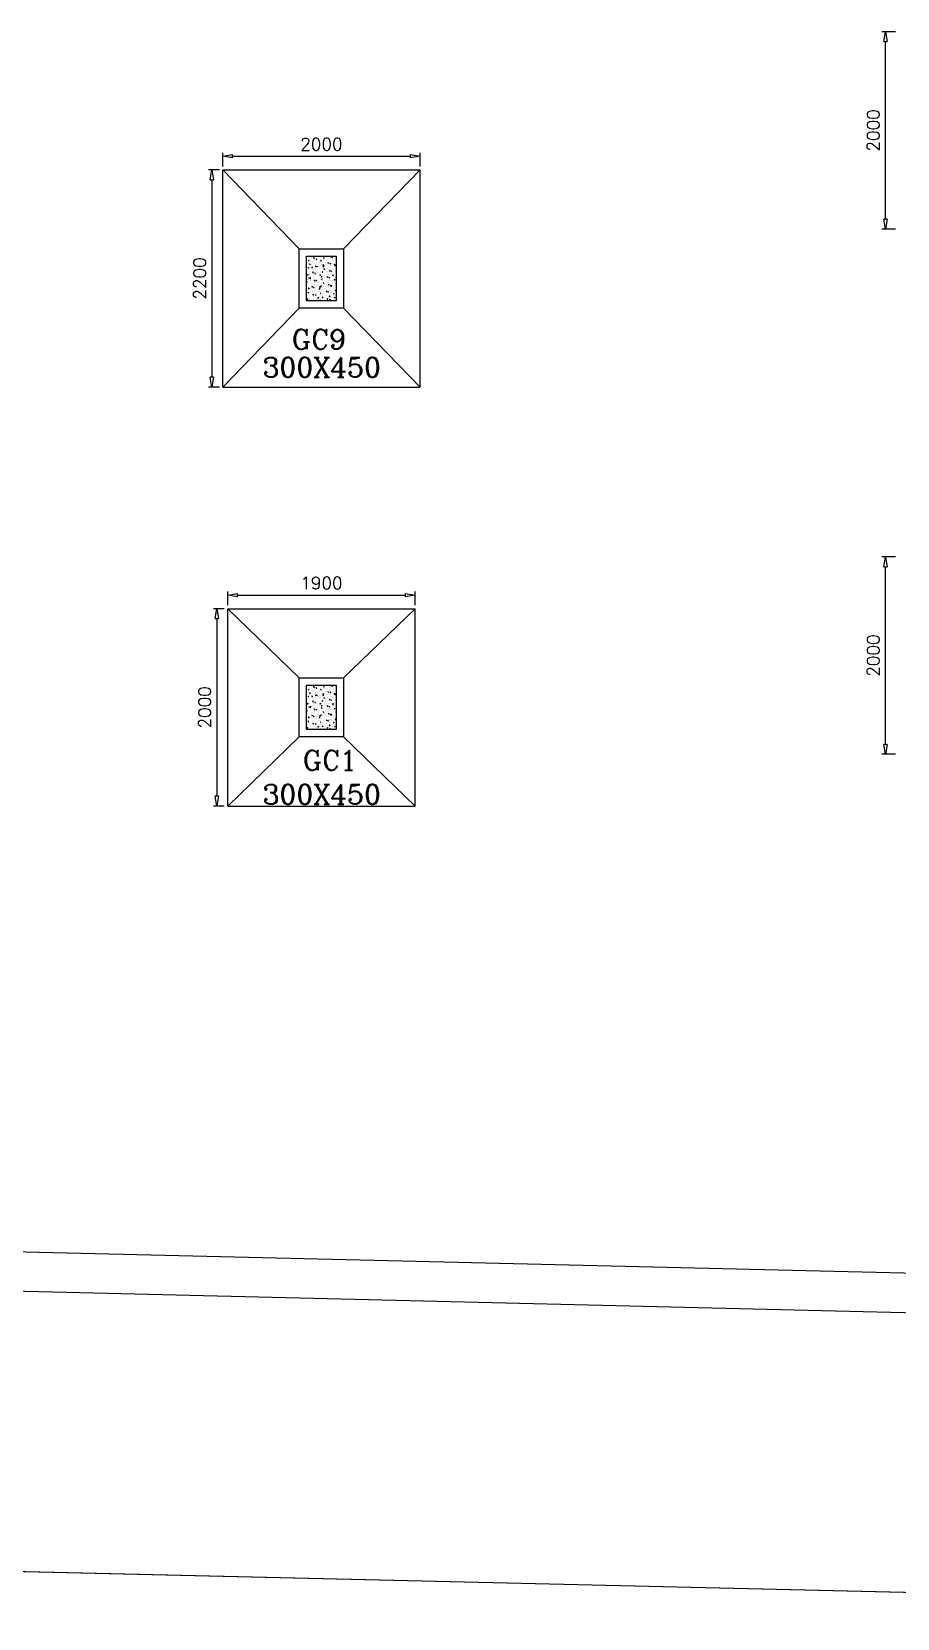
# Model space of a CAD drawing. Header units: millimetres. Extents: x 331487 to 517269, y 198509 to 399936.
# Drawn here: x 429362 to 438137, y 299006 to 315079 of the extents above; entities that cross this region are included whole.
import ezdxf

# ---------------------------------------------------------------- set-up
doc = ezdxf.new("R2010")
doc.units = ezdxf.units.MM
doc.header["$MEASUREMENT"] = 0
for name, color, linetype in [('9th_plot boundry', 1, 'Continuous'), ('COLUMN', 6, 'Continuous'), ('FOOTING', 5, 'Continuous')]:
    doc.layers.add(name, color=color, linetype=linetype)
doc.styles.add('RC', font='romanc.shx', dxfattribs={"height": 200})
doc.styles.add('RO', font='romans.shx', dxfattribs={"height": 125})

# ---------------------------------------------------------------- blocks, each defined once
blk = doc.blocks.new('_ClosedBlank')
at = {"color": 0, "linetype": 'ByBlock', "lineweight": -2}
for p, q in [((-1, 0.17), (0, 0)), ((-1, 0.17), (-1, -0.17)), ((0, 0), (-1, -0.17))]:
    blk.add_line(p, q, dxfattribs=at)

msp = doc.modelspace()

# ---------------------------------------------------------------- linework, layer by layer
at = {"layer": '9th_plot boundry'}
msp.add_line((408846, 299961), (449434, 299006), dxfattribs=at)
msp.add_lwpolyline([(448947, 343104), (414422, 340817, 0.386106), (408846, 334961), (408846, 299961), (449434, 299006)], format="xyb", close=True, dxfattribs=at)
at = {"layer": 'COLUMN'}
for p, q in [((432149, 312354), (432149, 312804)), ((432149, 312804), (432449, 312804)), ((432149, 312354), (432149, 312804)), ((432149, 312804), (432449, 312804)), ((432449, 312804), (432449, 312354)), ((432449, 312804), (432449, 312354)), ((432449, 312354), (432149, 312354)), ((432449, 312354), (432149, 312354)), ((432149, 308009), (432149, 308459)), ((432149, 308459), (432449, 308459)), ((432449, 308459), (432449, 308009)), ((432449, 308009), (432149, 308009)), ((411190, 303155), (449399, 302237)), ((410790, 302765), (449403, 301836))]:
    msp.add_line(p, q, dxfattribs=at)
at = {"layer": 'COLUMN', "color": 2, "linetype": 'Continuous'}
for p, q in [((432160, 312775), (432160, 312775)), ((432160, 312775), (432160, 312775)), ((432164, 312777), (432164, 312777)), ((432164, 312777), (432164, 312777)), ((432174, 312781), (432174, 312781)), ((432174, 312781), (432174, 312781)), ((432187, 312802), (432187, 312802)), ((432187, 312802), (432187, 312802)), ((432191, 312774), (432191, 312774)), ((432191, 312774), (432191, 312774)), ((432193, 312774), (432193, 312774)), ((432193, 312774), (432193, 312774)), ((432199, 312789), (432199, 312789)), ((432199, 312789), (432199, 312789)), ((432213, 312798), (432213, 312798)), ((432213, 312798), (432213, 312798)), ((432218, 312804), (432217, 312795)), ((432218, 312804), (432217, 312795)), ((432217, 312795), (432226, 312796)), ((432217, 312795), (432226, 312796)), ((432218, 312804), (432226, 312796)), ((432218, 312804), (432226, 312796)), ((432222, 312789), (432218, 312784)), ((432222, 312789), (432218, 312784)), ((432218, 312784), (432224, 312782)), ((432218, 312784), (432224, 312782)), ((432222, 312789), (432224, 312782)), ((432222, 312789), (432224, 312782)), ((432227, 312773), (432227, 312773)), ((432227, 312773), (432227, 312773)), ((432235, 312787), (432235, 312787)), ((432235, 312787), (432235, 312787)), ((432239, 312783), (432239, 312783)), ((432239, 312783), (432239, 312783)), ((432245, 312779), (432244, 312773)), ((432245, 312779), (432244, 312773)), ((432244, 312773), (432251, 312774)), ((432244, 312773), (432251, 312774)), ((432245, 312779), (432251, 312774)), ((432245, 312779), (432251, 312774)), ((432260, 312771), (432260, 312771)), ((432260, 312771), (432260, 312771)), ((432273, 312794), (432273, 312794)), ((432273, 312794), (432273, 312794)), ((432278, 312795), (432278, 312795)), ((432278, 312795), (432278, 312795)), ((432293, 312770), (432293, 312770)), ((432293, 312770), (432293, 312770)), ((432306, 312798), (432306, 312798)), ((432306, 312798), (432306, 312798)), ((432318, 312774), (432318, 312774)), ((432318, 312774), (432318, 312774)), ((432320, 312792), (432319, 312786)), ((432320, 312792), (432319, 312786)), ((432319, 312786), (432326, 312788)), ((432319, 312786), (432326, 312788)), ((432320, 312792), (432326, 312788)), ((432320, 312792), (432326, 312788)), ((432340, 312798), (432340, 312798)), ((432340, 312798), (432340, 312798)), ((432343, 312797), (432343, 312797)), ((432343, 312797), (432343, 312797)), ((432345, 312772), (432345, 312772)), ((432345, 312772), (432345, 312772)), ((432379, 312783), (432379, 312783)), ((432379, 312783), (432379, 312783)), ((432394, 312777), (432394, 312777)), ((432394, 312777), (432394, 312777)), ((432395, 312804), (432395, 312800)), ((432395, 312804), (432395, 312800)), ((432395, 312800), (432401, 312801)), ((432395, 312800), (432401, 312801)), ((432399, 312804), (432401, 312801)), ((432399, 312804), (432401, 312801)), ((432399, 312793), (432399, 312793)), ((432399, 312793), (432399, 312793)), ((432407, 312800), (432404, 312795)), ((432407, 312800), (432404, 312795)), ((432404, 312795), (432410, 312793)), ((432404, 312795), (432410, 312793)), ((432407, 312800), (432410, 312793)), ((432407, 312800), (432410, 312793)), ((432416, 312782), (432416, 312782)), ((432416, 312782), (432416, 312782)), ((432444, 312773), (432444, 312773)), ((432444, 312773), (432444, 312773)), ((432150, 312614), (432150, 312614)), ((432150, 312614), (432150, 312614)), ((432156, 312736), (432156, 312736)), ((432156, 312736), (432156, 312736)), ((432157, 312621), (432156, 312615)), ((432157, 312621), (432156, 312615)), ((432156, 312615), (432163, 312616)), ((432156, 312615), (432163, 312616)), ((432157, 312621), (432163, 312616)), ((432157, 312621), (432163, 312616)), ((432163, 312693), (432169, 312688)), ((432163, 312693), (432163, 312687)), ((432163, 312693), (432169, 312688)), ((432163, 312693), (432163, 312687)), ((432163, 312687), (432169, 312688)), ((432163, 312687), (432169, 312688)), ((432166, 312677), (432166, 312677)), ((432166, 312677), (432166, 312677)), ((432167, 312621), (432167, 312621)), ((432167, 312621), (432167, 312621)), ((432168, 312723), (432168, 312723)), ((432168, 312723), (432168, 312723)), ((432170, 312765), (432169, 312759)), ((432170, 312765), (432169, 312759)), ((432169, 312759), (432175, 312760)), ((432169, 312759), (432175, 312760)), ((432170, 312765), (432175, 312760)), ((432170, 312765), (432175, 312760)), ((432170, 312674), (432170, 312674)), ((432170, 312674), (432170, 312674)), ((432172, 312728), (432172, 312728)), ((432172, 312728), (432172, 312728)), ((432173, 312714), (432173, 312714)), ((432173, 312714), (432173, 312714)), ((432175, 312672), (432175, 312672)), ((432175, 312672), (432175, 312672)), ((432176, 312689), (432176, 312689)), ((432176, 312689), (432176, 312689)), ((432176, 312619), (432176, 312619)), ((432176, 312619), (432176, 312619)), ((432181, 312729), (432178, 312724)), ((432181, 312729), (432178, 312724)), ((432178, 312724), (432184, 312722)), ((432178, 312724), (432184, 312722)), ((432181, 312729), (432184, 312722)), ((432181, 312729), (432184, 312722)), ((432181, 312651), (432181, 312651)), ((432181, 312651), (432181, 312651)), ((432181, 312642), (432181, 312642)), ((432181, 312642), (432181, 312642)), ((432181, 312621), (432181, 312621)), ((432181, 312621), (432181, 312621)), ((432183, 312696), (432183, 312696)), ((432183, 312696), (432183, 312696)), ((432185, 312749), (432185, 312749)), ((432185, 312749), (432185, 312749)), ((432201, 312697), (432200, 312688)), ((432201, 312697), (432200, 312688)), ((432200, 312688), (432210, 312689)), ((432200, 312688), (432210, 312689)), ((432201, 312722), (432201, 312722)), ((432201, 312722), (432201, 312722)), ((432201, 312716), (432201, 312716)), ((432201, 312716), (432201, 312716)), ((432201, 312697), (432210, 312689)), ((432201, 312697), (432210, 312689)), ((432204, 312751), (432204, 312751)), ((432204, 312751), (432204, 312751)), ((432208, 312671), (432208, 312671)), ((432208, 312671), (432208, 312671)), ((432214, 312645), (432210, 312640)), ((432214, 312645), (432210, 312640)), ((432210, 312640), (432216, 312638)), ((432210, 312640), (432216, 312638)), ((432211, 312657), (432211, 312657)), ((432211, 312657), (432211, 312657)), ((432212, 312688), (432212, 312688)), ((432212, 312688), (432212, 312688)), ((432214, 312645), (432216, 312638)), ((432214, 312645), (432216, 312638)), ((432214, 312620), (432214, 312620)), ((432214, 312620), (432214, 312620)), ((432215, 312663), (432215, 312663)), ((432215, 312663), (432215, 312663)), ((432220, 312625), (432220, 312625)), ((432220, 312625), (432220, 312625)), ((432223, 312739), (432223, 312739)), ((432223, 312739), (432223, 312739)), ((432232, 312635), (432238, 312630)), ((432232, 312635), (432232, 312629)), ((432232, 312635), (432238, 312630)), ((432232, 312635), (432232, 312629)), ((432232, 312629), (432238, 312630)), ((432232, 312629), (432238, 312630)), ((432232, 312623), (432232, 312623)), ((432232, 312623), (432232, 312623)), ((432233, 312681), (432233, 312681)), ((432233, 312681), (432233, 312681)), ((432234, 312721), (432234, 312721)), ((432234, 312721), (432234, 312721)), ((432234, 312676), (432234, 312676)), ((432234, 312676), (432234, 312676)), ((432236, 312729), (432236, 312729)), ((432236, 312729), (432236, 312729)), ((432238, 312762), (432238, 312762)), ((432238, 312762), (432238, 312762)), ((432239, 312707), (432238, 312701)), ((432239, 312707), (432238, 312701)), ((432238, 312701), (432244, 312702)), ((432238, 312701), (432244, 312702)), ((432239, 312707), (432244, 312702)), ((432239, 312707), (432244, 312702)), ((432241, 312669), (432241, 312669)), ((432241, 312669), (432241, 312669)), ((432243, 312725), (432243, 312725)), ((432243, 312725), (432243, 312725)), ((432243, 312623), (432243, 312623)), ((432243, 312623), (432243, 312623)), ((432248, 312619), (432248, 312619)), ((432248, 312619), (432248, 312619)), ((432254, 312705), (432251, 312700)), ((432254, 312705), (432251, 312700)), ((432251, 312700), (432257, 312698)), ((432251, 312700), (432257, 312698)), ((432252, 312661), (432252, 312661)), ((432252, 312661), (432252, 312661)), ((432254, 312705), (432257, 312698)), ((432254, 312705), (432257, 312698)), ((432255, 312636), (432255, 312636)), ((432255, 312636), (432255, 312636)), ((432268, 312720), (432268, 312720)), ((432268, 312720), (432268, 312720)), ((432271, 312635), (432271, 312635)), ((432271, 312635), (432271, 312635)), ((432274, 312761), (432274, 312761)), ((432274, 312761), (432274, 312761)), ((432274, 312688), (432274, 312688)), ((432274, 312688), (432274, 312688)), ((432275, 312668), (432275, 312668)), ((432275, 312668), (432275, 312668)), ((432276, 312742), (432276, 312742)), ((432276, 312742), (432276, 312742)), ((432278, 312736), (432278, 312736)), ((432278, 312736), (432278, 312736)), ((432281, 312618), (432281, 312618)), ((432281, 312618), (432281, 312618)), ((432283, 312735), (432283, 312735)), ((432283, 312735), (432283, 312735)), ((432283, 312698), (432283, 312698)), ((432283, 312698), (432283, 312698)), ((432286, 312621), (432283, 312616)), ((432286, 312621), (432283, 312616)), ((432283, 312616), (432289, 312614)), ((432283, 312616), (432289, 312614)), ((432285, 312656), (432285, 312656)), ((432285, 312656), (432285, 312656)), ((432286, 312621), (432289, 312614)), ((432286, 312621), (432289, 312614)), ((432287, 312710), (432287, 312710)), ((432287, 312710), (432287, 312710)), ((432289, 312763), (432289, 312763)), ((432289, 312763), (432289, 312763)), ((432294, 312764), (432291, 312759)), ((432294, 312764), (432291, 312759)), ((432291, 312759), (432297, 312757)), ((432291, 312759), (432297, 312757)), ((432291, 312635), (432291, 312635)), ((432291, 312635), (432291, 312635)), ((432293, 312677), (432293, 312677)), ((432293, 312677), (432293, 312677)), ((432294, 312764), (432297, 312757)), ((432294, 312764), (432297, 312757)), ((432294, 312610), (432294, 312610)), ((432294, 312610), (432294, 312610)), ((432301, 312718), (432301, 312718)), ((432301, 312718), (432301, 312718)), ((432303, 312619), (432303, 312619)), ((432303, 312619), (432303, 312619)), ((432307, 312649), (432313, 312644)), ((432307, 312649), (432307, 312643)), ((432307, 312649), (432313, 312644)), ((432307, 312649), (432307, 312643)), ((432307, 312643), (432313, 312644)), ((432307, 312643), (432313, 312644)), ((432308, 312667), (432308, 312667)), ((432308, 312667), (432308, 312667)), ((432314, 312721), (432313, 312715)), ((432314, 312721), (432313, 312715)), ((432313, 312715), (432319, 312716)), ((432313, 312715), (432319, 312716)), ((432314, 312735), (432314, 312735)), ((432314, 312735), (432314, 312735)), ((432314, 312721), (432319, 312716)), ((432314, 312721), (432319, 312716)), ((432315, 312710), (432314, 312701)), ((432315, 312710), (432314, 312701)), ((432314, 312701), (432324, 312702)), ((432314, 312701), (432324, 312702)), ((432314, 312616), (432314, 312616)), ((432314, 312616), (432314, 312616)), ((432315, 312710), (432324, 312702)), ((432315, 312710), (432324, 312702)), ((432317, 312710), (432317, 312710)), ((432317, 312710), (432317, 312710)), ((432322, 312672), (432322, 312672)), ((432322, 312672), (432322, 312672)), ((432326, 312680), (432323, 312675)), ((432326, 312680), (432323, 312675)), ((432323, 312675), (432329, 312673)), ((432323, 312675), (432329, 312673)), ((432326, 312680), (432329, 312673)), ((432326, 312680), (432329, 312673)), ((432327, 312769), (432327, 312769)), ((432327, 312769), (432327, 312769)), ((432328, 312715), (432328, 312715)), ((432328, 312715), (432328, 312715)), ((432330, 312609), (432330, 312609)), ((432330, 312609), (432330, 312609)), ((432334, 312717), (432334, 312717)), ((432334, 312717), (432334, 312717)), ((432336, 312637), (432336, 312637)), ((432336, 312637), (432336, 312637)), ((432338, 312690), (432338, 312690)), ((432338, 312690), (432338, 312690)), ((432338, 312657), (432338, 312657)), ((432338, 312657), (432338, 312657)), ((432341, 312743), (432341, 312743)), ((432341, 312743), (432341, 312743)), ((432341, 312666), (432341, 312666)), ((432341, 312666), (432341, 312666)), ((432348, 312615), (432348, 312615)), ((432348, 312615), (432348, 312615)), ((432350, 312739), (432350, 312739)), ((432350, 312739), (432350, 312739)), ((432353, 312709), (432353, 312709)), ((432353, 312709), (432353, 312709)), ((432357, 312683), (432357, 312683)), ((432357, 312683), (432357, 312683)), ((432360, 312768), (432360, 312768)), ((432360, 312768), (432360, 312768)), ((432360, 312681), (432360, 312681)), ((432360, 312681), (432360, 312681)), ((432362, 312646), (432362, 312646)), ((432362, 312646), (432362, 312646)), ((432367, 312740), (432363, 312735)), ((432367, 312740), (432363, 312735)), ((432363, 312735), (432369, 312733)), ((432363, 312735), (432369, 312733)), ((432367, 312740), (432369, 312733)), ((432367, 312740), (432369, 312733)), ((432367, 312716), (432367, 312716)), ((432367, 312716), (432367, 312716)), ((432370, 312623), (432370, 312623)), ((432370, 312623), (432370, 312623)), ((432374, 312665), (432374, 312665)), ((432374, 312665), (432374, 312665)), ((432376, 312649), (432376, 312649)), ((432376, 312649), (432376, 312649)), ((432378, 312702), (432378, 312702)), ((432378, 312702), (432378, 312702)), ((432380, 312756), (432380, 312756)), ((432380, 312756), (432380, 312756)), ((432381, 312614), (432381, 312614)), ((432381, 312614), (432381, 312614)), ((432383, 312663), (432382, 312657)), ((432383, 312663), (432382, 312657)), ((432382, 312657), (432388, 312658)), ((432382, 312657), (432388, 312658)), ((432383, 312663), (432388, 312658)), ((432383, 312663), (432388, 312658)), ((432384, 312745), (432384, 312745)), ((432384, 312745), (432384, 312745)), ((432387, 312617), (432387, 312617)), ((432387, 312617), (432387, 312617)), ((432389, 312735), (432388, 312729)), ((432389, 312735), (432388, 312729)), ((432388, 312729), (432395, 312730)), ((432388, 312729), (432395, 312730)), ((432389, 312735), (432395, 312730)), ((432389, 312735), (432395, 312730)), ((432389, 312670), (432389, 312670)), ((432389, 312670), (432389, 312670)), ((432391, 312724), (432391, 312724)), ((432391, 312724), (432391, 312724)), ((432393, 312767), (432393, 312767)), ((432393, 312767), (432393, 312767)), ((432393, 312682), (432393, 312682)), ((432393, 312682), (432393, 312682)), ((432396, 312657), (432396, 312657)), ((432396, 312657), (432396, 312657)), ((432399, 312656), (432396, 312651)), ((432399, 312656), (432396, 312651)), ((432396, 312651), (432402, 312649)), ((432396, 312651), (432402, 312649)), ((432399, 312656), (432402, 312649)), ((432399, 312656), (432402, 312649)), ((432401, 312715), (432401, 312715)), ((432401, 312715), (432401, 312715)), ((432401, 312619), (432401, 312619)), ((432401, 312619), (432401, 312619)), ((432408, 312663), (432408, 312663)), ((432408, 312663), (432408, 312663)), ((432409, 312735), (432409, 312735)), ((432409, 312735), (432409, 312735)), ((432413, 312617), (432411, 312608)), ((432413, 312617), (432411, 312608)), ((432411, 312608), (432421, 312609)), ((432411, 312608), (432421, 312609)), ((432413, 312617), (432421, 312609)), ((432413, 312617), (432421, 312609)), ((432414, 312613), (432414, 312613)), ((432414, 312613), (432414, 312613)), ((432419, 312757), (432419, 312757)), ((432419, 312757), (432419, 312757)), ((432419, 312677), (432419, 312677)), ((432419, 312677), (432419, 312677)), ((432424, 312719), (432424, 312719)), ((432424, 312719), (432424, 312719)), ((432426, 312765), (432426, 312765)), ((432426, 312765), (432426, 312765)), ((432429, 312723), (432428, 312714)), ((432429, 312723), (432428, 312714)), ((432428, 312714), (432438, 312716)), ((432428, 312714), (432438, 312716)), ((432429, 312723), (432438, 312716)), ((432429, 312723), (432438, 312716)), ((432429, 312618), (432429, 312618)), ((432429, 312618), (432429, 312618)), ((432432, 312656), (432432, 312656)), ((432432, 312656), (432432, 312656)), ((432434, 312713), (432434, 312713)), ((432434, 312713), (432434, 312713)), ((432435, 312631), (432435, 312631)), ((432435, 312631), (432435, 312631)), ((432439, 312716), (432436, 312711)), ((432439, 312716), (432436, 312711)), ((432436, 312711), (432442, 312709)), ((432436, 312711), (432442, 312709)), ((432439, 312716), (432442, 312709)), ((432439, 312716), (432442, 312709)), ((432440, 312651), (432440, 312651)), ((432440, 312651), (432440, 312651)), ((432441, 312662), (432441, 312662)), ((432441, 312662), (432441, 312662)), ((432442, 312704), (432442, 312704)), ((432442, 312704), (432442, 312704)), ((432445, 312757), (432445, 312757)), ((432445, 312757), (432445, 312757)), ((432447, 312612), (432447, 312612)), ((432447, 312612), (432447, 312612)), ((432149, 312474), (432150, 312473)), ((432149, 312474), (432150, 312473)), ((432149, 312473), (432150, 312473)), ((432149, 312473), (432150, 312473)), ((432151, 312549), (432150, 312543)), ((432151, 312549), (432150, 312543)), ((432150, 312543), (432156, 312545)), ((432150, 312543), (432156, 312545)), ((432151, 312549), (432156, 312545)), ((432151, 312549), (432156, 312545)), ((432153, 312589), (432153, 312589)), ((432153, 312589), (432153, 312589)), ((432155, 312571), (432155, 312571)), ((432155, 312571), (432155, 312571)), ((432158, 312551), (432158, 312551)), ((432158, 312551), (432158, 312551)), ((432161, 312461), (432161, 312461)), ((432161, 312461), (432161, 312461)), ((432162, 312519), (432162, 312519)), ((432162, 312519), (432162, 312519)), ((432163, 312514), (432163, 312514)), ((432163, 312514), (432163, 312514)), ((432165, 312568), (432165, 312568)), ((432165, 312568), (432165, 312568)), ((432166, 312488), (432166, 312488)), ((432166, 312488), (432166, 312488)), ((432168, 312483), (432167, 312475)), ((432168, 312483), (432167, 312475)), ((432167, 312475), (432176, 312476)), ((432167, 312475), (432176, 312476)), ((432168, 312483), (432177, 312476)), ((432168, 312483), (432177, 312476)), ((432169, 312469), (432169, 312469)), ((432169, 312469), (432169, 312469)), ((432173, 312585), (432170, 312580)), ((432173, 312585), (432170, 312580)), ((432170, 312580), (432176, 312578)), ((432170, 312580), (432176, 312578)), ((432170, 312463), (432170, 312463)), ((432170, 312463), (432170, 312463)), ((432173, 312585), (432176, 312578)), ((432173, 312585), (432176, 312578)), ((432174, 312482), (432174, 312482)), ((432174, 312482), (432174, 312482)), ((432176, 312535), (432176, 312535)), ((432176, 312535), (432176, 312535)), ((432178, 312589), (432178, 312589)), ((432178, 312589), (432178, 312589)), ((432185, 312590), (432184, 312581)), ((432185, 312590), (432184, 312581)), ((432184, 312581), (432193, 312582)), ((432184, 312581), (432193, 312582)), ((432185, 312590), (432193, 312582)), ((432185, 312590), (432193, 312582)), ((432186, 312561), (432186, 312561)), ((432186, 312561), (432186, 312561)), ((432189, 312588), (432189, 312588)), ((432189, 312588), (432189, 312588)), ((432189, 312569), (432189, 312569)), ((432189, 312569), (432189, 312569)), ((432193, 312563), (432193, 312563)), ((432193, 312563), (432193, 312563)), ((432196, 312518), (432196, 312518)), ((432196, 312518), (432196, 312518)), ((432196, 312502), (432196, 312502)), ((432196, 312502), (432196, 312502)), ((432198, 312525), (432198, 312525)), ((432198, 312525), (432198, 312525)), ((432206, 312501), (432202, 312496)), ((432206, 312501), (432202, 312496)), ((432202, 312496), (432208, 312494)), ((432202, 312496), (432208, 312494)), ((432202, 312468), (432202, 312468)), ((432202, 312468), (432202, 312468)), ((432206, 312501), (432208, 312494)), ((432206, 312501), (432208, 312494)), ((432206, 312462), (432206, 312462)), ((432206, 312462), (432206, 312462)), ((432220, 312492), (432219, 312486)), ((432220, 312492), (432219, 312486)), ((432219, 312486), (432225, 312487)), ((432219, 312486), (432225, 312487)), ((432220, 312492), (432225, 312487)), ((432220, 312492), (432225, 312487)), ((432221, 312599), (432221, 312599)), ((432221, 312599), (432221, 312599)), ((432222, 312568), (432222, 312568)), ((432222, 312568), (432222, 312568)), ((432226, 312563), (432225, 312557)), ((432226, 312563), (432225, 312557)), ((432225, 312557), (432232, 312559)), ((432225, 312557), (432232, 312559)), ((432225, 312463), (432225, 312463)), ((432225, 312463), (432225, 312463)), ((432226, 312563), (432232, 312559)), ((432226, 312563), (432232, 312559)), ((432227, 312516), (432227, 312516)), ((432227, 312516), (432227, 312516)), ((432229, 312562), (432229, 312562)), ((432229, 312562), (432229, 312562)), ((432229, 312517), (432229, 312517)), ((432229, 312517), (432229, 312517)), ((432230, 312569), (432230, 312569)), ((432230, 312569), (432230, 312569)), ((432231, 312541), (432231, 312541)), ((432231, 312541), (432231, 312541)), ((432232, 312537), (432232, 312537)), ((432232, 312537), (432232, 312537)), ((432235, 312466), (432235, 312466)), ((432235, 312466), (432235, 312466)), ((432237, 312499), (432237, 312499)), ((432237, 312499), (432237, 312499)), ((432241, 312482), (432241, 312482)), ((432241, 312482), (432241, 312482)), ((432246, 312561), (432243, 312556)), ((432246, 312561), (432243, 312556)), ((432243, 312556), (432249, 312554)), ((432243, 312556), (432249, 312554)), ((432246, 312561), (432249, 312554)), ((432246, 312561), (432249, 312554)), ((432253, 312565), (432253, 312565)), ((432253, 312565), (432253, 312565)), ((432255, 312567), (432255, 312567)), ((432255, 312567), (432255, 312567)), ((432260, 312598), (432260, 312598)), ((432260, 312598), (432260, 312598)), ((432262, 312516), (432262, 312516)), ((432262, 312516), (432262, 312516)), ((432263, 312506), (432263, 312506)), ((432263, 312506), (432263, 312506)), ((432265, 312475), (432265, 312475)), ((432265, 312475), (432265, 312475)), ((432267, 312528), (432267, 312528)), ((432267, 312528), (432267, 312528)), ((432268, 312535), (432268, 312535)), ((432268, 312535), (432268, 312535)), ((432269, 312582), (432269, 312582)), ((432269, 312582), (432269, 312582)), ((432269, 312465), (432269, 312465)), ((432269, 312465), (432269, 312465)), ((432271, 312510), (432271, 312510)), ((432271, 312510), (432271, 312510)), ((432273, 312448), (432273, 312448)), ((432273, 312448), (432273, 312448)), ((432278, 312477), (432275, 312472)), ((432278, 312477), (432275, 312472)), ((432275, 312472), (432281, 312470)), ((432275, 312472), (432281, 312470)), ((432276, 312472), (432276, 312472)), ((432276, 312472), (432276, 312472)), ((432278, 312496), (432278, 312496)), ((432278, 312496), (432278, 312496)), ((432278, 312477), (432281, 312470)), ((432278, 312477), (432281, 312470)), ((432280, 312549), (432280, 312549)), ((432280, 312549), (432280, 312549)), ((432282, 312497), (432281, 312488)), ((432282, 312497), (432281, 312488)), ((432281, 312488), (432290, 312489)), ((432281, 312488), (432290, 312489)), ((432282, 312497), (432290, 312489)), ((432282, 312497), (432290, 312489)), ((432283, 312603), (432283, 312603)), ((432283, 312603), (432283, 312603)), ((432288, 312566), (432288, 312566)), ((432288, 312566), (432288, 312566)), ((432295, 312505), (432294, 312500)), ((432295, 312505), (432294, 312500)), ((432294, 312500), (432301, 312501)), ((432294, 312500), (432301, 312501)), ((432295, 312514), (432295, 312514)), ((432295, 312514), (432295, 312514)), ((432295, 312505), (432301, 312501)), ((432295, 312505), (432301, 312501)), ((432299, 312603), (432298, 312594)), ((432299, 312603), (432298, 312594)), ((432298, 312594), (432307, 312596)), ((432298, 312594), (432307, 312596)), ((432299, 312603), (432307, 312596)), ((432299, 312603), (432307, 312596)), ((432299, 312572), (432299, 312572)), ((432299, 312572), (432299, 312572)), ((432301, 312577), (432307, 312572)), ((432301, 312577), (432301, 312571)), ((432301, 312577), (432307, 312572)), ((432301, 312577), (432301, 312571)), ((432301, 312571), (432307, 312572)), ((432301, 312571), (432307, 312572)), ((432302, 312464), (432302, 312464)), ((432302, 312464), (432302, 312464)), ((432308, 312509), (432308, 312509)), ((432308, 312509), (432308, 312509)), ((432311, 312484), (432311, 312484)), ((432311, 312484), (432311, 312484)), ((432313, 312560), (432313, 312560)), ((432313, 312560), (432313, 312560)), ((432318, 312537), (432315, 312532)), ((432318, 312537), (432315, 312532)), ((432315, 312532), (432321, 312530)), ((432315, 312532), (432321, 312530)), ((432318, 312537), (432321, 312530)), ((432318, 312537), (432321, 312530)), ((432322, 312565), (432322, 312565)), ((432322, 312565), (432322, 312565)), ((432323, 312502), (432323, 312502)), ((432323, 312502), (432323, 312502)), ((432329, 312513), (432329, 312513)), ((432329, 312513), (432329, 312513)), ((432329, 312477), (432329, 312477)), ((432329, 312477), (432329, 312477)), ((432331, 312530), (432331, 312530)), ((432331, 312530), (432331, 312530)), ((432334, 312584), (432334, 312584)), ((432334, 312584), (432334, 312584)), ((432334, 312583), (432334, 312583)), ((432334, 312583), (432334, 312583)), ((432335, 312463), (432335, 312463)), ((432335, 312463), (432335, 312463)), ((432339, 312546), (432339, 312546)), ((432339, 312546), (432339, 312546)), ((432347, 312483), (432347, 312483)), ((432347, 312483), (432347, 312483)), ((432351, 312453), (432347, 312448)), ((432351, 312453), (432347, 312448)), ((432348, 312599), (432348, 312599)), ((432348, 312599), (432348, 312599)), ((432350, 312458), (432350, 312458)), ((432350, 312458), (432350, 312458)), ((432351, 312453), (432353, 312446)), ((432351, 312453), (432353, 312446)), ((432359, 312596), (432355, 312591)), ((432359, 312596), (432355, 312591)), ((432355, 312591), (432361, 312589)), ((432355, 312591), (432361, 312589)), ((432355, 312563), (432355, 312563)), ((432355, 312563), (432355, 312563)), ((432358, 312540), (432358, 312540)), ((432358, 312540), (432358, 312540)), ((432359, 312596), (432361, 312589)), ((432359, 312596), (432361, 312589)), ((432362, 312512), (432362, 312512)), ((432362, 312512), (432362, 312512)), ((432368, 312482), (432368, 312482)), ((432368, 312482), (432368, 312482)), ((432368, 312461), (432368, 312461)), ((432368, 312461), (432368, 312461)), ((432369, 312489), (432369, 312489)), ((432369, 312489), (432369, 312489)), ((432370, 312582), (432370, 312582)), ((432370, 312582), (432370, 312582)), ((432370, 312519), (432376, 312515)), ((432370, 312519), (432370, 312513)), ((432370, 312519), (432376, 312515)), ((432370, 312519), (432370, 312513)), ((432370, 312513), (432376, 312515)), ((432370, 312513), (432376, 312515)), ((432371, 312542), (432371, 312542)), ((432371, 312542), (432371, 312542)), ((432373, 312596), (432373, 312596)), ((432373, 312596), (432373, 312596)), ((432373, 312557), (432373, 312557)), ((432373, 312557), (432373, 312557)), ((432376, 312591), (432382, 312586)), ((432376, 312591), (432376, 312585)), ((432376, 312591), (432382, 312586)), ((432376, 312591), (432376, 312585)), ((432376, 312585), (432382, 312586)), ((432376, 312585), (432382, 312586)), ((432378, 312520), (432378, 312520)), ((432378, 312520), (432378, 312520)), ((432380, 312564), (432380, 312564)), ((432380, 312564), (432380, 312564)), ((432380, 312457), (432380, 312457)), ((432380, 312457), (432380, 312457)), ((432382, 312510), (432382, 312510)), ((432382, 312510), (432382, 312510)), ((432385, 312563), (432385, 312563)), ((432385, 312563), (432385, 312563)), ((432386, 312456), (432386, 312456)), ((432386, 312456), (432386, 312456)), ((432388, 312562), (432388, 312562)), ((432388, 312562), (432388, 312562)), ((432391, 312512), (432388, 312507)), ((432391, 312512), (432388, 312507)), ((432388, 312507), (432394, 312505)), ((432388, 312507), (432394, 312505)), ((432390, 312506), (432390, 312506)), ((432390, 312506), (432390, 312506)), ((432391, 312512), (432394, 312505)), ((432391, 312512), (432394, 312505)), ((432395, 312511), (432395, 312511)), ((432395, 312511), (432395, 312511)), ((432396, 312510), (432395, 312501)), ((432396, 312510), (432395, 312501)), ((432395, 312501), (432404, 312502)), ((432395, 312501), (432404, 312502)), ((432396, 312510), (432404, 312502)), ((432396, 312510), (432404, 312502)), ((432402, 312460), (432402, 312460)), ((432402, 312460), (432402, 312460)), ((432409, 312556), (432409, 312556)), ((432409, 312556), (432409, 312556)), ((432413, 312531), (432413, 312531)), ((432413, 312531), (432413, 312531)), ((432418, 312493), (432418, 312493)), ((432418, 312493), (432418, 312493)), ((432422, 312561), (432422, 312561)), ((432422, 312561), (432422, 312561)), ((432431, 312572), (432428, 312567)), ((432431, 312572), (432428, 312567)), ((432428, 312567), (432434, 312565)), ((432428, 312567), (432434, 312565)), ((432429, 312510), (432429, 312510)), ((432429, 312510), (432429, 312510)), ((432431, 312572), (432434, 312565)), ((432431, 312572), (432434, 312565)), ((432433, 312491), (432433, 312491)), ((432433, 312491), (432433, 312491)), ((432435, 312459), (432435, 312459)), ((432435, 312459), (432435, 312459)), ((432436, 312544), (432436, 312544)), ((432436, 312544), (432436, 312544)), ((432438, 312597), (432438, 312597)), ((432438, 312597), (432438, 312597)), ((432439, 312560), (432439, 312560)), ((432439, 312560), (432439, 312560)), ((432439, 312462), (432445, 312457)), ((432439, 312462), (432439, 312456)), ((432439, 312462), (432445, 312457)), ((432439, 312462), (432439, 312456)), ((432439, 312456), (432445, 312457)), ((432439, 312456), (432445, 312457)), ((432440, 312593), (432440, 312593)), ((432440, 312593), (432440, 312593)), ((432445, 312533), (432449, 312530)), ((432445, 312533), (432445, 312527)), ((432445, 312533), (432449, 312530)), ((432445, 312533), (432445, 312527)), ((432445, 312527), (432449, 312528)), ((432445, 312527), (432449, 312528)), ((432449, 312530), (432449, 312530)), ((432449, 312530), (432449, 312530)), ((432449, 312502), (432449, 312502)), ((432449, 312502), (432449, 312502)), ((432152, 312377), (432150, 312368)), ((432152, 312377), (432150, 312368)), ((432150, 312368), (432160, 312369)), ((432150, 312368), (432160, 312369)), ((432150, 312367), (432150, 312367)), ((432150, 312367), (432150, 312367)), ((432152, 312377), (432160, 312369)), ((432152, 312377), (432160, 312369)), ((432156, 312390), (432156, 312390)), ((432156, 312390), (432156, 312390)), ((432156, 312354), (432156, 312354)), ((432156, 312354), (432156, 312354)), ((432158, 312408), (432158, 312408)), ((432158, 312408), (432158, 312408)), ((432165, 312442), (432162, 312437)), ((432165, 312442), (432162, 312437)), ((432162, 312437), (432168, 312435)), ((432162, 312437), (432168, 312435)), ((432165, 312442), (432168, 312435)), ((432165, 312442), (432168, 312435)), ((432169, 312375), (432169, 312375)), ((432169, 312375), (432169, 312375)), ((432172, 312429), (432172, 312429)), ((432172, 312429), (432172, 312429)), ((432175, 312425), (432175, 312425)), ((432175, 312425), (432175, 312425)), ((432176, 312417), (432176, 312417)), ((432176, 312417), (432176, 312417)), ((432183, 312365), (432183, 312365)), ((432183, 312365), (432183, 312365)), ((432183, 312362), (432183, 312362)), ((432183, 312362), (432183, 312362)), ((432198, 312358), (432195, 312354)), ((432198, 312358), (432195, 312354)), ((432198, 312358), (432199, 312354)), ((432198, 312358), (432199, 312354)), ((432206, 312444), (432206, 312444)), ((432206, 312444), (432206, 312444)), ((432209, 312437), (432209, 312437)), ((432209, 312437), (432209, 312437)), ((432210, 312416), (432210, 312416)), ((432210, 312416), (432210, 312416)), ((432213, 312420), (432219, 312415)), ((432213, 312420), (432213, 312414)), ((432213, 312420), (432219, 312415)), ((432213, 312420), (432213, 312414)), ((432213, 312414), (432219, 312415)), ((432213, 312414), (432219, 312415)), ((432214, 312399), (432214, 312399)), ((432214, 312399), (432214, 312399)), ((432216, 312386), (432216, 312386)), ((432216, 312386), (432216, 312386)), ((432217, 312364), (432217, 312364)), ((432217, 312364), (432217, 312364)), ((432221, 312356), (432221, 312356)), ((432221, 312356), (432221, 312356)), ((432223, 312409), (432223, 312409)), ((432223, 312409), (432223, 312409)), ((432238, 312417), (432235, 312412)), ((432238, 312417), (432235, 312412)), ((432235, 312412), (432241, 312410)), ((432235, 312412), (432241, 312410)), ((432238, 312417), (432241, 312410)), ((432238, 312417), (432241, 312410)), ((432243, 312414), (432243, 312414)), ((432243, 312414), (432243, 312414)), ((432245, 312436), (432245, 312436)), ((432245, 312436), (432245, 312436)), ((432249, 312411), (432249, 312411)), ((432249, 312411), (432249, 312411)), ((432250, 312363), (432250, 312363)), ((432250, 312363), (432250, 312363)), ((432251, 312424), (432251, 312424)), ((432251, 312424), (432251, 312424)), ((432254, 312373), (432254, 312373)), ((432254, 312373), (432254, 312373)), ((432260, 312368), (432260, 312368)), ((432260, 312368), (432260, 312368)), ((432261, 312366), (432261, 312366)), ((432261, 312366), (432261, 312366)), ((432262, 312422), (432262, 312422)), ((432262, 312422), (432262, 312422)), ((432266, 312390), (432264, 312381)), ((432266, 312390), (432264, 312381)), ((432264, 312381), (432274, 312382)), ((432264, 312381), (432274, 312382)), ((432266, 312390), (432274, 312382)), ((432266, 312390), (432274, 312382)), ((432274, 312389), (432274, 312389)), ((432274, 312389), (432274, 312389)), ((432276, 312443), (432276, 312443)), ((432276, 312443), (432276, 312443)), ((432276, 312413), (432276, 312413)), ((432276, 312413), (432276, 312413)), ((432282, 312362), (432288, 312357)), ((432282, 312362), (432282, 312356)), ((432282, 312362), (432288, 312357)), ((432282, 312362), (432282, 312356)), ((432282, 312356), (432288, 312357)), ((432282, 312356), (432288, 312357)), ((432283, 312390), (432283, 312390)), ((432283, 312390), (432283, 312390)), ((432283, 312362), (432283, 312362)), ((432283, 312362), (432283, 312362)), ((432285, 312409), (432285, 312409)), ((432285, 312409), (432285, 312409)), ((432289, 312434), (432288, 312428)), ((432289, 312434), (432288, 312428)), ((432288, 312428), (432294, 312429)), ((432288, 312428), (432294, 312429)), ((432288, 312384), (432288, 312384)), ((432288, 312384), (432288, 312384)), ((432289, 312434), (432294, 312429)), ((432289, 312434), (432294, 312429)), ((432310, 312393), (432307, 312388)), ((432310, 312393), (432307, 312388)), ((432307, 312388), (432313, 312386)), ((432307, 312388), (432313, 312386)), ((432309, 312412), (432309, 312412)), ((432309, 312412), (432309, 312412)), ((432310, 312393), (432313, 312386)), ((432310, 312393), (432313, 312386)), ((432316, 312446), (432316, 312446)), ((432316, 312446), (432316, 312446)), ((432316, 312361), (432316, 312361)), ((432316, 312361), (432316, 312361)), ((432324, 312383), (432324, 312383)), ((432324, 312383), (432324, 312383)), ((432325, 312370), (432325, 312370)), ((432325, 312370), (432325, 312370)), ((432327, 312423), (432327, 312423)), ((432327, 312423), (432327, 312423)), ((432327, 312358), (432327, 312358)), ((432327, 312358), (432327, 312358)), ((432333, 312444), (432333, 312444)), ((432333, 312444), (432333, 312444)), ((432343, 312411), (432343, 312411)), ((432343, 312411), (432343, 312411)), ((432343, 312385), (432343, 312385)), ((432343, 312385), (432343, 312385)), ((432347, 312448), (432353, 312446)), ((432347, 312448), (432353, 312446)), ((432350, 312359), (432350, 312359)), ((432350, 312359), (432350, 312359)), ((432355, 312420), (432355, 312420)), ((432355, 312420), (432355, 312420)), ((432358, 312376), (432357, 312370)), ((432358, 312376), (432357, 312370)), ((432357, 312370), (432363, 312371)), ((432357, 312370), (432363, 312371)), ((432358, 312376), (432363, 312371)), ((432358, 312376), (432363, 312371)), ((432364, 312448), (432363, 312442)), ((432364, 312448), (432363, 312442)), ((432363, 312442), (432370, 312443)), ((432363, 312442), (432370, 312443)), ((432364, 312448), (432370, 312443)), ((432364, 312448), (432370, 312443)), ((432364, 312382), (432364, 312382)), ((432364, 312382), (432364, 312382)), ((432364, 312357), (432364, 312357)), ((432364, 312357), (432364, 312357)), ((432367, 312436), (432367, 312436)), ((432367, 312436), (432367, 312436)), ((432376, 312409), (432376, 312409)), ((432376, 312409), (432376, 312409)), ((432378, 312424), (432378, 312424)), ((432378, 312424), (432378, 312424)), ((432380, 312403), (432378, 312394)), ((432378, 312403), (432378, 312403)), ((432380, 312403), (432378, 312394)), ((432378, 312403), (432378, 312403)), ((432378, 312394), (432388, 312395)), ((432378, 312394), (432388, 312395)), ((432380, 312403), (432388, 312395)), ((432380, 312403), (432388, 312395)), ((432383, 312369), (432380, 312364)), ((432383, 312369), (432380, 312364)), ((432380, 312364), (432386, 312362)), ((432380, 312364), (432386, 312362)), ((432383, 312369), (432386, 312362)), ((432383, 312369), (432386, 312362)), ((432383, 312358), (432383, 312358)), ((432383, 312358), (432383, 312358)), ((432388, 312365), (432388, 312365)), ((432388, 312365), (432388, 312365)), ((432390, 312431), (432390, 312431)), ((432390, 312431), (432390, 312431)), ((432395, 312393), (432395, 312393)), ((432395, 312393), (432395, 312393)), ((432400, 312448), (432400, 312448)), ((432400, 312448), (432400, 312448)), ((432409, 312408), (432409, 312408)), ((432409, 312408), (432409, 312408)), ((432410, 312389), (432410, 312389)), ((432410, 312389), (432410, 312389)), ((432416, 312357), (432416, 312357)), ((432416, 312357), (432416, 312357)), ((432423, 312428), (432420, 312423)), ((432423, 312428), (432420, 312423)), ((432420, 312423), (432426, 312421)), ((432420, 312423), (432426, 312421)), ((432423, 312428), (432426, 312421)), ((432423, 312428), (432426, 312421)), ((432426, 312430), (432426, 312430)), ((432426, 312430), (432426, 312430)), ((432429, 312405), (432429, 312405)), ((432429, 312405), (432429, 312405)), ((432429, 312384), (432429, 312384)), ((432429, 312384), (432429, 312384)), ((432431, 312437), (432431, 312437)), ((432431, 312437), (432431, 312437)), ((432433, 312390), (432432, 312384)), ((432433, 312390), (432432, 312384)), ((432432, 312384), (432439, 312385)), ((432432, 312384), (432439, 312385)), ((432433, 312390), (432439, 312385)), ((432433, 312390), (432439, 312385)), ((432434, 312367), (432434, 312367)), ((432434, 312367), (432434, 312367)), ((432443, 312407), (432443, 312407)), ((432443, 312407), (432443, 312407)), ((432160, 308430), (432160, 308430)), ((432164, 308432), (432164, 308432)), ((432174, 308436), (432174, 308436)), ((432187, 308457), (432187, 308457)), ((432199, 308444), (432199, 308444)), ((432213, 308453), (432213, 308453)), ((432218, 308459), (432217, 308450)), ((432217, 308450), (432226, 308451)), ((432218, 308459), (432226, 308451)), ((432222, 308444), (432218, 308439)), ((432218, 308439), (432224, 308437)), ((432222, 308444), (432224, 308437)), ((432235, 308442), (432235, 308442)), ((432239, 308438), (432239, 308438)), ((432245, 308434), (432244, 308428)), ((432245, 308434), (432251, 308429)), ((432273, 308449), (432273, 308449)), ((432278, 308450), (432278, 308450)), ((432306, 308453), (432306, 308453)), ((432320, 308447), (432319, 308441)), ((432319, 308441), (432326, 308443)), ((432320, 308447), (432326, 308443)), ((432340, 308453), (432340, 308453)), ((432343, 308452), (432343, 308452)), ((432379, 308438), (432379, 308438)), ((432394, 308432), (432394, 308432)), ((432395, 308459), (432395, 308455)), ((432395, 308455), (432401, 308456)), ((432399, 308459), (432401, 308456)), ((432399, 308448), (432399, 308448)), ((432407, 308455), (432404, 308450)), ((432404, 308450), (432410, 308448)), ((432407, 308455), (432410, 308448)), ((432416, 308437), (432416, 308437)), ((432150, 308269), (432150, 308269)), ((432156, 308391), (432156, 308391)), ((432157, 308276), (432156, 308270)), ((432156, 308270), (432163, 308271)), ((432157, 308276), (432163, 308271)), ((432163, 308348), (432169, 308343)), ((432163, 308348), (432163, 308342)), ((432163, 308342), (432169, 308343)), ((432166, 308332), (432166, 308332)), ((432167, 308276), (432167, 308276)), ((432168, 308378), (432168, 308378)), ((432170, 308420), (432169, 308414)), ((432169, 308414), (432175, 308415)), ((432170, 308420), (432175, 308415)), ((432170, 308329), (432170, 308329)), ((432172, 308383), (432172, 308383)), ((432173, 308369), (432173, 308369)), ((432175, 308327), (432175, 308327)), ((432176, 308344), (432176, 308344)), ((432176, 308274), (432176, 308274)), ((432181, 308384), (432178, 308379)), ((432178, 308379), (432184, 308377)), ((432181, 308384), (432184, 308377)), ((432181, 308306), (432181, 308306)), ((432181, 308297), (432181, 308297)), ((432181, 308276), (432181, 308276)), ((432183, 308351), (432183, 308351)), ((432185, 308404), (432185, 308404)), ((432191, 308429), (432191, 308429)), ((432193, 308429), (432193, 308429)), ((432201, 308352), (432200, 308343)), ((432200, 308343), (432210, 308344)), ((432201, 308377), (432201, 308377)), ((432201, 308371), (432201, 308371)), ((432201, 308352), (432210, 308344)), ((432204, 308406), (432204, 308406)), ((432208, 308326), (432208, 308326)), ((432214, 308300), (432210, 308295)), ((432210, 308295), (432216, 308293)), ((432211, 308312), (432211, 308312)), ((432212, 308343), (432212, 308343)), ((432214, 308300), (432216, 308293)), ((432214, 308275), (432214, 308275)), ((432215, 308318), (432215, 308318)), ((432220, 308280), (432220, 308280)), ((432223, 308394), (432223, 308394)), ((432227, 308428), (432227, 308428)), ((432232, 308290), (432238, 308285)), ((432232, 308290), (432232, 308284)), ((432232, 308284), (432238, 308285)), ((432232, 308278), (432232, 308278)), ((432233, 308336), (432233, 308336)), ((432234, 308376), (432234, 308376)), ((432234, 308331), (432234, 308331)), ((432236, 308384), (432236, 308384)), ((432238, 308417), (432238, 308417)), ((432239, 308362), (432238, 308356)), ((432238, 308356), (432244, 308357)), ((432239, 308362), (432244, 308357)), ((432241, 308324), (432241, 308324)), ((432243, 308380), (432243, 308380)), ((432243, 308278), (432243, 308278)), ((432244, 308428), (432251, 308429)), ((432248, 308274), (432248, 308274)), ((432254, 308360), (432251, 308355)), ((432251, 308355), (432257, 308353)), ((432252, 308316), (432252, 308316)), ((432254, 308360), (432257, 308353)), ((432255, 308291), (432255, 308291)), ((432260, 308426), (432260, 308426)), ((432268, 308375), (432268, 308375)), ((432271, 308290), (432271, 308290)), ((432274, 308416), (432274, 308416)), ((432274, 308343), (432274, 308343)), ((432275, 308323), (432275, 308323)), ((432276, 308397), (432276, 308397)), ((432278, 308391), (432278, 308391)), ((432281, 308273), (432281, 308273)), ((432283, 308390), (432283, 308390)), ((432283, 308353), (432283, 308353)), ((432286, 308276), (432283, 308271)), ((432283, 308271), (432289, 308269)), ((432285, 308311), (432285, 308311)), ((432286, 308276), (432289, 308269)), ((432287, 308365), (432287, 308365)), ((432289, 308418), (432289, 308418)), ((432294, 308419), (432291, 308414)), ((432291, 308414), (432297, 308412)), ((432291, 308290), (432291, 308290)), ((432293, 308425), (432293, 308425)), ((432293, 308332), (432293, 308332)), ((432294, 308419), (432297, 308412)), ((432301, 308373), (432301, 308373)), ((432303, 308274), (432303, 308274)), ((432307, 308304), (432313, 308299)), ((432307, 308304), (432307, 308298)), ((432307, 308298), (432313, 308299)), ((432308, 308322), (432308, 308322)), ((432314, 308376), (432313, 308370)), ((432313, 308370), (432319, 308371)), ((432314, 308390), (432314, 308390)), ((432314, 308376), (432319, 308371)), ((432315, 308365), (432314, 308356)), ((432314, 308356), (432324, 308357)), ((432314, 308271), (432314, 308271)), ((432315, 308365), (432324, 308357)), ((432317, 308365), (432317, 308365)), ((432318, 308429), (432318, 308429)), ((432322, 308327), (432322, 308327)), ((432326, 308335), (432323, 308330)), ((432323, 308330), (432329, 308328)), ((432326, 308335), (432329, 308328)), ((432327, 308424), (432327, 308424)), ((432328, 308370), (432328, 308370)), ((432334, 308372), (432334, 308372)), ((432336, 308292), (432336, 308292)), ((432338, 308345), (432338, 308345)), ((432338, 308312), (432338, 308312)), ((432341, 308398), (432341, 308398)), ((432341, 308321), (432341, 308321)), ((432345, 308427), (432345, 308427)), ((432348, 308270), (432348, 308270)), ((432350, 308394), (432350, 308394)), ((432353, 308364), (432353, 308364)), ((432357, 308338), (432357, 308338)), ((432360, 308423), (432360, 308423)), ((432360, 308336), (432360, 308336)), ((432362, 308301), (432362, 308301)), ((432367, 308395), (432363, 308390)), ((432363, 308390), (432369, 308388)), ((432367, 308395), (432369, 308388)), ((432367, 308371), (432367, 308371)), ((432370, 308278), (432370, 308278)), ((432374, 308320), (432374, 308320)), ((432376, 308304), (432376, 308304)), ((432378, 308357), (432378, 308357)), ((432380, 308411), (432380, 308411)), ((432381, 308269), (432381, 308269)), ((432383, 308318), (432382, 308312)), ((432382, 308312), (432388, 308313)), ((432383, 308318), (432388, 308313)), ((432384, 308400), (432384, 308400)), ((432387, 308272), (432387, 308272)), ((432389, 308390), (432388, 308384)), ((432388, 308384), (432395, 308385)), ((432389, 308390), (432395, 308385)), ((432389, 308325), (432389, 308325)), ((432391, 308379), (432391, 308379)), ((432393, 308422), (432393, 308422)), ((432393, 308337), (432393, 308337)), ((432396, 308312), (432396, 308312)), ((432399, 308311), (432396, 308306)), ((432396, 308306), (432402, 308304)), ((432399, 308311), (432402, 308304)), ((432401, 308370), (432401, 308370)), ((432401, 308274), (432401, 308274)), ((432408, 308318), (432408, 308318)), ((432409, 308390), (432409, 308390)), ((432413, 308272), (432411, 308263)), ((432413, 308272), (432421, 308264)), ((432419, 308412), (432419, 308412)), ((432419, 308332), (432419, 308332)), ((432424, 308374), (432424, 308374)), ((432426, 308420), (432426, 308420)), ((432429, 308378), (432428, 308369)), ((432428, 308369), (432438, 308371)), ((432429, 308378), (432438, 308371)), ((432429, 308273), (432429, 308273)), ((432432, 308311), (432432, 308311)), ((432434, 308368), (432434, 308368)), ((432435, 308286), (432435, 308286)), ((432439, 308371), (432436, 308366)), ((432436, 308366), (432442, 308364)), ((432439, 308371), (432442, 308364)), ((432440, 308306), (432440, 308306)), ((432441, 308317), (432441, 308317)), ((432442, 308359), (432442, 308359)), ((432444, 308428), (432444, 308428)), ((432445, 308412), (432445, 308412)), ((432149, 308129), (432150, 308128)), ((432149, 308128), (432150, 308128)), ((432151, 308204), (432150, 308198)), ((432150, 308198), (432156, 308200)), ((432151, 308204), (432156, 308200)), ((432153, 308244), (432153, 308244)), ((432155, 308226), (432155, 308226)), ((432158, 308206), (432158, 308206)), ((432161, 308116), (432161, 308116)), ((432162, 308174), (432162, 308174)), ((432163, 308169), (432163, 308169)), ((432165, 308223), (432165, 308223)), ((432166, 308143), (432166, 308143)), ((432168, 308138), (432167, 308130)), ((432167, 308130), (432176, 308131)), ((432168, 308138), (432177, 308131)), ((432169, 308124), (432169, 308124)), ((432173, 308240), (432170, 308235)), ((432170, 308235), (432176, 308233)), ((432170, 308118), (432170, 308118)), ((432173, 308240), (432176, 308233)), ((432174, 308137), (432174, 308137)), ((432176, 308190), (432176, 308190)), ((432178, 308244), (432178, 308244)), ((432185, 308245), (432184, 308236)), ((432184, 308236), (432193, 308237)), ((432185, 308245), (432193, 308237)), ((432186, 308216), (432186, 308216)), ((432189, 308243), (432189, 308243)), ((432189, 308224), (432189, 308224)), ((432193, 308218), (432193, 308218)), ((432196, 308173), (432196, 308173)), ((432196, 308157), (432196, 308157)), ((432198, 308180), (432198, 308180)), ((432206, 308156), (432202, 308151)), ((432202, 308151), (432208, 308149)), ((432202, 308123), (432202, 308123)), ((432206, 308156), (432208, 308149)), ((432206, 308117), (432206, 308117)), ((432220, 308147), (432219, 308141)), ((432219, 308141), (432225, 308142)), ((432220, 308147), (432225, 308142)), ((432221, 308254), (432221, 308254)), ((432222, 308223), (432222, 308223)), ((432226, 308218), (432225, 308212)), ((432225, 308212), (432232, 308214)), ((432225, 308118), (432225, 308118)), ((432226, 308218), (432232, 308214)), ((432227, 308171), (432227, 308171)), ((432229, 308217), (432229, 308217)), ((432229, 308172), (432229, 308172)), ((432230, 308224), (432230, 308224)), ((432231, 308196), (432231, 308196)), ((432232, 308192), (432232, 308192)), ((432235, 308121), (432235, 308121)), ((432237, 308154), (432237, 308154)), ((432241, 308137), (432241, 308137)), ((432246, 308216), (432243, 308211)), ((432243, 308211), (432249, 308209)), ((432246, 308216), (432249, 308209)), ((432253, 308220), (432253, 308220)), ((432255, 308222), (432255, 308222)), ((432260, 308253), (432260, 308253)), ((432262, 308171), (432262, 308171)), ((432263, 308161), (432263, 308161)), ((432265, 308130), (432265, 308130)), ((432267, 308183), (432267, 308183)), ((432268, 308190), (432268, 308190)), ((432269, 308237), (432269, 308237)), ((432269, 308120), (432269, 308120)), ((432271, 308165), (432271, 308165)), ((432278, 308132), (432275, 308127)), ((432275, 308127), (432281, 308125)), ((432276, 308127), (432276, 308127)), ((432278, 308151), (432278, 308151)), ((432278, 308132), (432281, 308125)), ((432280, 308204), (432280, 308204)), ((432282, 308152), (432281, 308143)), ((432281, 308143), (432290, 308144)), ((432282, 308152), (432290, 308144)), ((432283, 308258), (432283, 308258)), ((432288, 308221), (432288, 308221)), ((432294, 308265), (432294, 308265)), ((432295, 308160), (432294, 308155)), ((432294, 308155), (432301, 308156)), ((432295, 308169), (432295, 308169)), ((432295, 308160), (432301, 308156)), ((432299, 308258), (432298, 308249)), ((432298, 308249), (432307, 308251)), ((432299, 308258), (432307, 308251)), ((432299, 308227), (432299, 308227)), ((432301, 308232), (432307, 308227)), ((432301, 308232), (432301, 308226)), ((432301, 308226), (432307, 308227)), ((432302, 308119), (432302, 308119)), ((432308, 308164), (432308, 308164)), ((432311, 308139), (432311, 308139)), ((432313, 308215), (432313, 308215)), ((432318, 308192), (432315, 308187)), ((432315, 308187), (432321, 308185)), ((432318, 308192), (432321, 308185)), ((432322, 308220), (432322, 308220)), ((432323, 308157), (432323, 308157)), ((432329, 308168), (432329, 308168)), ((432329, 308132), (432329, 308132)), ((432330, 308264), (432330, 308264)), ((432331, 308185), (432331, 308185)), ((432334, 308239), (432334, 308239)), ((432334, 308238), (432334, 308238)), ((432335, 308118), (432335, 308118)), ((432339, 308201), (432339, 308201)), ((432347, 308138), (432347, 308138)), ((432348, 308254), (432348, 308254)), ((432350, 308113), (432350, 308113)), ((432359, 308251), (432355, 308246)), ((432355, 308246), (432361, 308244)), ((432355, 308218), (432355, 308218)), ((432358, 308195), (432358, 308195)), ((432359, 308251), (432361, 308244)), ((432362, 308167), (432362, 308167)), ((432368, 308137), (432368, 308137)), ((432368, 308116), (432368, 308116)), ((432369, 308144), (432369, 308144)), ((432370, 308237), (432370, 308237)), ((432370, 308174), (432376, 308170)), ((432370, 308174), (432370, 308168)), ((432370, 308168), (432376, 308170)), ((432371, 308197), (432371, 308197)), ((432373, 308251), (432373, 308251)), ((432373, 308212), (432373, 308212)), ((432376, 308246), (432382, 308241)), ((432376, 308246), (432376, 308240)), ((432376, 308240), (432382, 308241)), ((432378, 308175), (432378, 308175)), ((432380, 308219), (432380, 308219)), ((432380, 308112), (432380, 308112)), ((432382, 308165), (432382, 308165)), ((432385, 308218), (432385, 308218)), ((432386, 308111), (432386, 308111)), ((432388, 308217), (432388, 308217)), ((432391, 308167), (432388, 308162)), ((432388, 308162), (432394, 308160)), ((432390, 308161), (432390, 308161)), ((432391, 308167), (432394, 308160)), ((432395, 308166), (432395, 308166)), ((432396, 308165), (432395, 308156)), ((432395, 308156), (432404, 308157)), ((432396, 308165), (432404, 308157)), ((432402, 308115), (432402, 308115)), ((432409, 308211), (432409, 308211)), ((432411, 308263), (432421, 308264)), ((432413, 308186), (432413, 308186)), ((432414, 308268), (432414, 308268)), ((432418, 308148), (432418, 308148)), ((432422, 308216), (432422, 308216)), ((432431, 308227), (432428, 308222)), ((432428, 308222), (432434, 308220)), ((432429, 308165), (432429, 308165)), ((432431, 308227), (432434, 308220)), ((432433, 308146), (432433, 308146)), ((432435, 308114), (432435, 308114)), ((432436, 308199), (432436, 308199)), ((432438, 308252), (432438, 308252)), ((432439, 308215), (432439, 308215)), ((432439, 308117), (432445, 308112)), ((432439, 308117), (432439, 308111)), ((432439, 308111), (432445, 308112)), ((432440, 308248), (432440, 308248)), ((432445, 308188), (432449, 308185)), ((432445, 308188), (432445, 308182)), ((432445, 308182), (432449, 308183)), ((432447, 308267), (432447, 308267)), ((432449, 308185), (432449, 308185)), ((432449, 308157), (432449, 308157)), ((432152, 308032), (432150, 308023)), ((432150, 308023), (432160, 308024)), ((432150, 308022), (432150, 308022)), ((432152, 308032), (432160, 308024)), ((432156, 308045), (432156, 308045)), ((432156, 308009), (432156, 308009)), ((432158, 308063), (432158, 308063)), ((432165, 308097), (432162, 308092)), ((432162, 308092), (432168, 308090)), ((432165, 308097), (432168, 308090)), ((432169, 308030), (432169, 308030)), ((432172, 308084), (432172, 308084)), ((432175, 308080), (432175, 308080)), ((432176, 308072), (432176, 308072)), ((432183, 308020), (432183, 308020)), ((432183, 308017), (432183, 308017)), ((432198, 308013), (432195, 308009)), ((432198, 308013), (432199, 308009)), ((432206, 308099), (432206, 308099)), ((432209, 308092), (432209, 308092)), ((432210, 308071), (432210, 308071)), ((432213, 308075), (432219, 308070)), ((432213, 308075), (432213, 308069)), ((432213, 308069), (432219, 308070)), ((432214, 308054), (432214, 308054)), ((432216, 308041), (432216, 308041)), ((432217, 308019), (432217, 308019)), ((432221, 308011), (432221, 308011)), ((432223, 308064), (432223, 308064)), ((432238, 308072), (432235, 308067)), ((432235, 308067), (432241, 308065)), ((432238, 308072), (432241, 308065)), ((432243, 308069), (432243, 308069)), ((432245, 308091), (432245, 308091)), ((432249, 308066), (432249, 308066)), ((432250, 308018), (432250, 308018)), ((432251, 308079), (432251, 308079)), ((432254, 308028), (432254, 308028)), ((432260, 308023), (432260, 308023)), ((432261, 308021), (432261, 308021)), ((432262, 308077), (432262, 308077)), ((432266, 308045), (432264, 308036)), ((432264, 308036), (432274, 308037)), ((432266, 308045), (432274, 308037)), ((432273, 308103), (432273, 308103)), ((432274, 308044), (432274, 308044)), ((432276, 308098), (432276, 308098)), ((432276, 308068), (432276, 308068)), ((432282, 308017), (432288, 308012)), ((432282, 308017), (432282, 308011)), ((432282, 308011), (432288, 308012)), ((432283, 308045), (432283, 308045)), ((432283, 308017), (432283, 308017)), ((432285, 308064), (432285, 308064)), ((432289, 308089), (432288, 308083)), ((432288, 308083), (432294, 308084)), ((432288, 308039), (432288, 308039)), ((432289, 308089), (432294, 308084)), ((432310, 308048), (432307, 308043)), ((432307, 308043), (432313, 308041)), ((432309, 308067), (432309, 308067)), ((432310, 308048), (432313, 308041)), ((432316, 308101), (432316, 308101)), ((432316, 308016), (432316, 308016)), ((432324, 308038), (432324, 308038)), ((432325, 308025), (432325, 308025)), ((432327, 308078), (432327, 308078)), ((432327, 308013), (432327, 308013)), ((432333, 308099), (432333, 308099)), ((432343, 308066), (432343, 308066)), ((432343, 308040), (432343, 308040)), ((432351, 308108), (432347, 308103)), ((432347, 308103), (432353, 308101)), ((432350, 308014), (432350, 308014)), ((432351, 308108), (432353, 308101)), ((432355, 308075), (432355, 308075)), ((432358, 308031), (432357, 308025)), ((432357, 308025), (432363, 308026)), ((432358, 308031), (432363, 308026)), ((432364, 308103), (432363, 308097)), ((432363, 308097), (432370, 308098)), ((432364, 308103), (432370, 308098)), ((432364, 308037), (432364, 308037)), ((432364, 308012), (432364, 308012)), ((432367, 308091), (432367, 308091)), ((432376, 308064), (432376, 308064)), ((432378, 308079), (432378, 308079)), ((432380, 308058), (432378, 308049)), ((432378, 308058), (432378, 308058)), ((432378, 308049), (432388, 308050)), ((432380, 308058), (432388, 308050)), ((432383, 308024), (432380, 308019)), ((432380, 308019), (432386, 308017)), ((432383, 308024), (432386, 308017)), ((432383, 308013), (432383, 308013)), ((432388, 308020), (432388, 308020)), ((432390, 308086), (432390, 308086)), ((432395, 308048), (432395, 308048)), ((432400, 308103), (432400, 308103)), ((432409, 308063), (432409, 308063)), ((432410, 308044), (432410, 308044)), ((432416, 308012), (432416, 308012)), ((432423, 308083), (432420, 308078)), ((432420, 308078), (432426, 308076)), ((432423, 308083), (432426, 308076)), ((432426, 308085), (432426, 308085)), ((432429, 308060), (432429, 308060)), ((432429, 308039), (432429, 308039)), ((432431, 308092), (432431, 308092)), ((432433, 308045), (432432, 308039)), ((432432, 308039), (432439, 308040)), ((432433, 308045), (432439, 308040)), ((432434, 308022), (432434, 308022)), ((432443, 308062), (432443, 308062))]:
    msp.add_line(p, q, dxfattribs=at)
at = {"layer": 'FOOTING', "color": 4}
for p, q in [((438119, 315079), (437981, 315079)), ((438016, 313179), (438016, 314979)), ((431299, 313714), (431299, 313852)), ((431399, 313817), (433199, 313817)), ((433299, 313714), (433299, 313852)), ((431264, 313679), (431154, 313679)), ((431189, 313579), (431189, 311579)), ((438119, 313079), (437981, 313079)), ((431264, 311479), (431154, 311479)), ((438119, 309759), (437981, 309759)), ((438016, 307859), (438016, 309659)), ((431349, 309269), (431349, 309407)), ((433249, 309269), (433249, 309407)), ((431314, 309234), (431204, 309234)), ((431449, 309372), (433149, 309372)), ((431239, 309134), (431239, 307334)), ((438119, 307759), (437981, 307759)), ((431314, 307234), (431204, 307234))]:
    msp.add_line(p, q, dxfattribs=at)
at = {"layer": 'FOOTING'}
for p, q in [((431299, 311479), (431299, 313679)), ((431299, 313679), (433299, 313679)), ((432074, 312879), (431299, 313679)), ((432524, 312879), (433299, 313679)), ((433299, 311479), (433299, 313679)), ((432074, 312279), (432074, 312879)), ((432074, 312879), (432524, 312879)), ((432524, 312879), (432524, 312279)), ((432074, 312279), (431299, 311479)), ((432524, 312279), (432074, 312279)), ((432524, 312279), (433299, 311479)), ((431299, 311479), (433299, 311479)), ((431349, 309234), (433249, 309234)), ((431349, 307234), (431349, 309234)), ((432074, 308534), (431349, 309234)), ((432524, 308534), (433249, 309234)), ((433249, 307234), (433249, 309234)), ((432074, 307934), (432074, 308534)), ((432074, 308534), (432524, 308534)), ((432524, 308534), (432524, 307934)), ((432074, 307934), (431349, 307234)), ((432524, 307934), (432074, 307934)), ((432524, 307934), (433249, 307234)), ((431349, 307234), (433249, 307234))]:
    msp.add_line(p, q, dxfattribs=at)

# ---------------------------------------------------------------- block references
at = {"layer": 'FOOTING', "color": 4, "xscale": 100, "yscale": 100, "zscale": 100}
for p, rotation in [((438016, 315079), 90), ((431299, 313817), 180), ((431189, 313679), 90), ((438016, 313079), 270), ((431189, 311479), 270), ((438016, 309759), 90), ((431239, 309234), 90), ((431349, 309372), 180), ((438016, 307759), 270), ((431239, 307234), 270)]:
    msp.add_blockref('_ClosedBlank', p, dxfattribs=dict(at, rotation=rotation))
for p in [(433299, 313817), (433249, 309372)]:
    msp.add_blockref('_ClosedBlank', p, dxfattribs=at)

# ---------------------------------------------------------------- texts
at = {"layer": 'COLUMN', "style": 'RC'}
for s, p in [('GC9', (431998, 311862)), ('300X450', (431702, 311579)), ('GC1', (432109, 307598)), ('300X450', (431702, 307253))]:
    msp.add_text(s, height=200, dxfattribs=at).set_placement(p)
at = {"layer": 'FOOTING', "color": 3, "char_height": 125, "attachment_point": 5, "rotation": 90, "style": 'RO'}
for s, insert in [('2000', (437893, 314079)), ('2200', (431066, 312579)), ('2000', (437893, 308759)), ('2000', (431116, 308234))]:
    msp.add_mtext(s, dxfattribs=dict(at, insert=insert))
at = {"layer": 'FOOTING', "color": 3, "char_height": 125, "attachment_point": 5, "style": 'RO'}
for s, insert in [('2000', (432299, 313939)), ('1900', (432299, 309494))]:
    msp.add_mtext(s, dxfattribs=dict(at, insert=insert))

doc.saveas('drawing.dxf')
